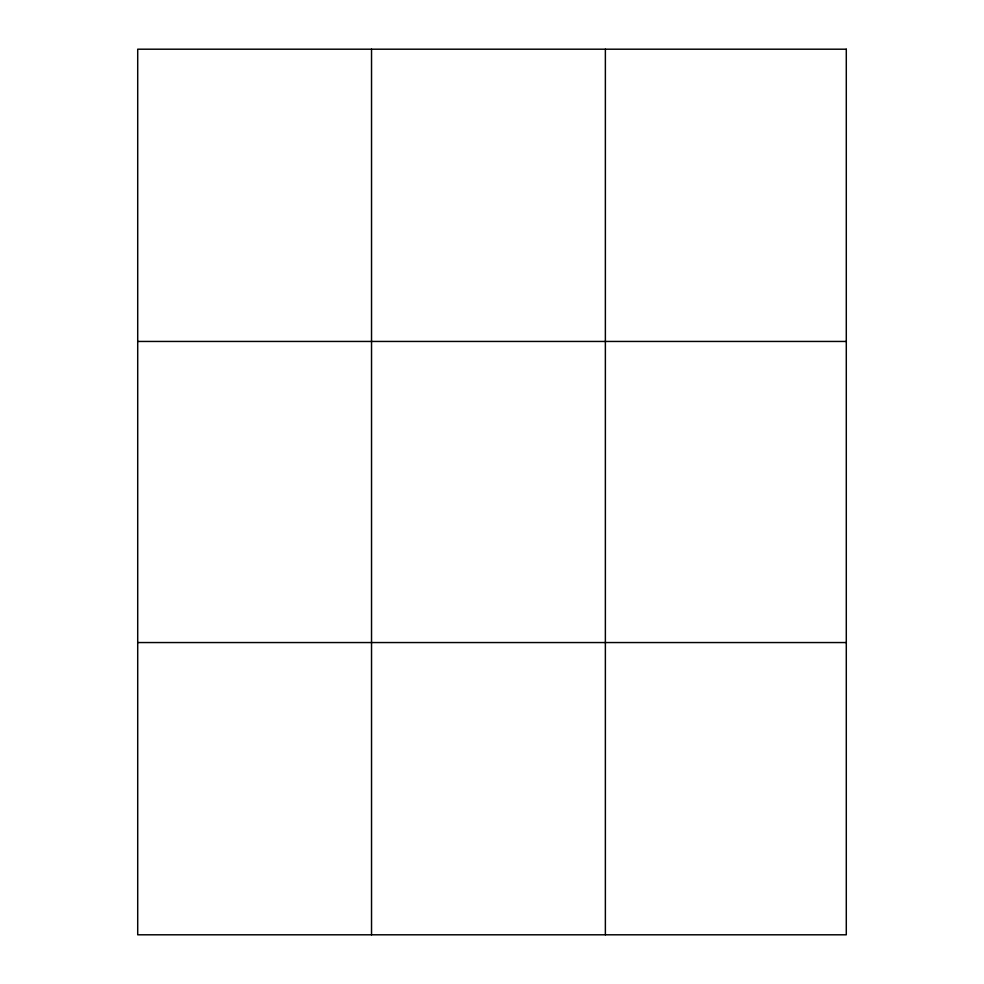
<?xml version="1.0" encoding="UTF-8"?>
<svg xmlns="http://www.w3.org/2000/svg" width="984" height="984" viewBox="0 0 984 984"><rect width="100%" height="100%" fill="white"/><g stroke="black" fill="none" stroke-linecap="round" stroke-linejoin="round"><path stroke-width="1.48" d="M371.534 934.8L371.534 49.2M605.369 934.8L605.369 49.2M137.711 341.448L846.289 341.448M137.711 642.552L846.289 642.552M846.289 49.2L846.289 934.8L137.711 934.8L137.711 49.2L846.289 49.2"/></g></svg>
